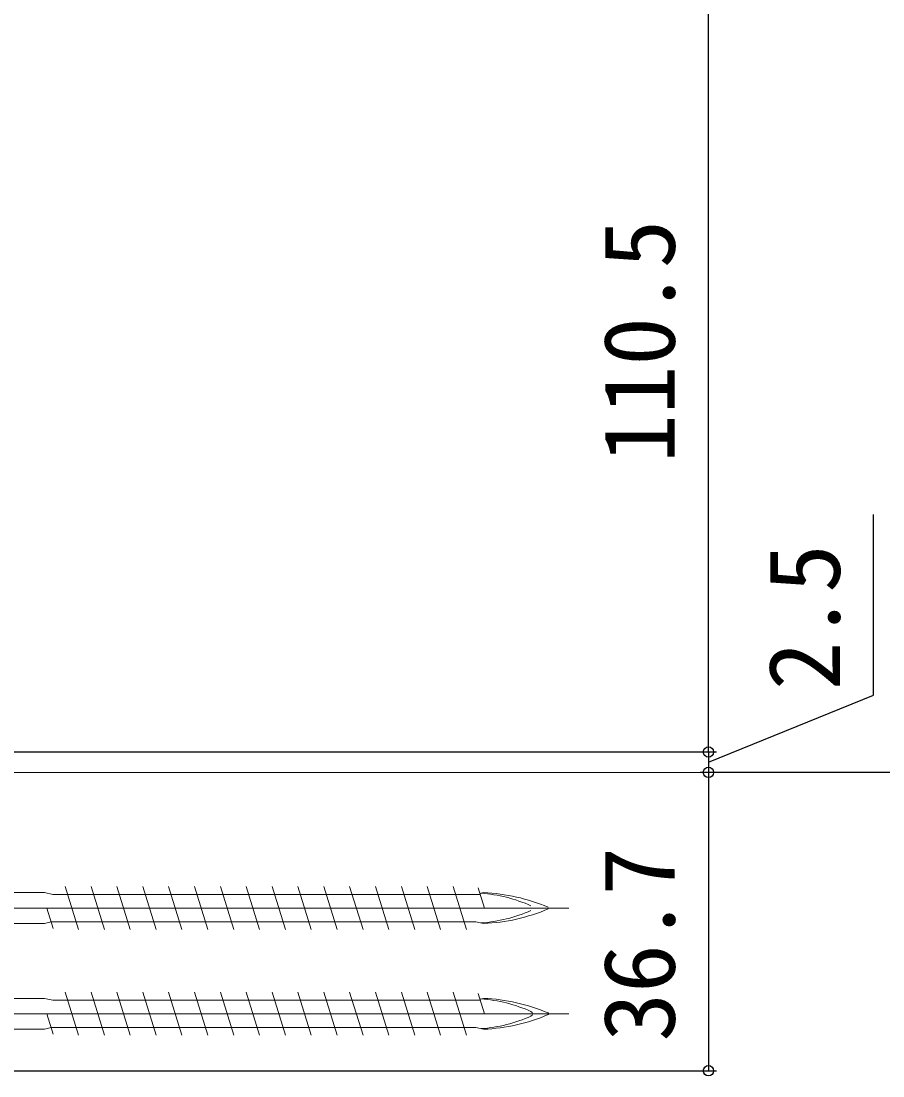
# Model space of a CAD drawing. Units: millimetres, scale not verified. Extents: x -525 to 525, y -783 to 779.
# Drawn here: x 208.1 to 314.1, y -357.5 to -227.7 of the extents above; entities that cross this region are included whole.
import ezdxf
from ezdxf.enums import TextEntityAlignment as Align

# ---------------------------------------------------------------- set-up
doc = ezdxf.new("R2010")
doc.units = ezdxf.units.MM
doc.header["$LTSCALE"] = 4
doc.layers.add('0-4_YKK_12', color=2, linetype='Continuous', lineweight=18)
doc.layers.add('0-5_YKK_13', color=4, linetype='Continuous', lineweight=18)
doc.layers.add('0-6_YKK_D', color=6, linetype='Continuous')
doc.styles.add('ＭＳ ゴシック', font='')
doc.styles.get('ＭＳ ゴシック').set_extended_font_data('MS Gothic')

msp = doc.modelspace()

# ---------------------------------------------------------------- linework, layer by layer
at = {"layer": '0-4_YKK_12'}
msp.add_line((-321.889, -320.132), (334.217, -320.132), dxfattribs=at)
at = {"layer": '0-5_YKK_13'}
for p, q in [((213.557, -334.179), (215.199, -339.479)), ((216.737, -334.179), (218.379, -339.479)), ((219.917, -334.179), (221.559, -339.479)), ((223.097, -334.179), (224.739, -339.479)), ((226.277, -334.179), (227.919, -339.479)), ((229.457, -334.179), (231.099, -339.479)), ((232.637, -334.179), (234.279, -339.479)), ((235.817, -334.179), (237.459, -339.479)), ((238.997, -334.179), (240.639, -339.479)), ((242.177, -334.179), (243.819, -339.479)), ((245.357, -334.179), (246.999, -339.479)), ((248.537, -334.179), (250.179, -339.479)), ((251.717, -334.179), (253.359, -339.479)), ((254.897, -334.179), (256.539, -339.479)), ((258.077, -334.179), (259.719, -339.479)), ((261.257, -334.179), (262.899, -339.479)), ((264.357, -334.318), (265.134, -336.829)), ((211.008, -334.929), (176.887, -334.929)), ((211.008, -334.929), (212.024, -335.154)), ((212.024, -335.154), (213.859, -335.154)), ((213.859, -335.154), (264.616, -335.154)), ((265.008, -334.929), (264.575, -335.023)), ((170.508, -336.829), (275.508, -336.829)), ((211.322, -336.829), (212.099, -339.34)), ((211.008, -338.729), (211.847, -338.525)), ((211.84, -338.504), (264.059, -338.504)), ((265.008, -338.729), (264.059, -338.504)), ((177.024, -338.729), (211.008, -338.729)), ((213.557, -347.179), (215.199, -352.479)), ((216.737, -347.179), (218.379, -352.479)), ((219.917, -347.179), (221.559, -352.479)), ((223.097, -347.179), (224.739, -352.479)), ((226.277, -347.179), (227.919, -352.479)), ((229.457, -347.179), (231.099, -352.479)), ((232.637, -347.179), (234.279, -352.479)), ((235.817, -347.179), (237.459, -352.479)), ((238.997, -347.179), (240.639, -352.479)), ((242.177, -347.179), (243.819, -352.479)), ((245.357, -347.179), (246.999, -352.479)), ((248.537, -347.179), (250.179, -352.479)), ((251.717, -347.179), (253.359, -352.479)), ((254.897, -347.179), (256.539, -352.479)), ((258.077, -347.179), (259.719, -352.479)), ((261.257, -347.179), (262.899, -352.479)), ((264.357, -347.318), (265.134, -349.829)), ((211.008, -347.929), (176.887, -347.929)), ((211.008, -347.929), (212.024, -348.154)), ((212.024, -348.154), (213.859, -348.154)), ((213.859, -348.154), (264.616, -348.154)), ((265.008, -347.929), (264.575, -348.023)), ((170.508, -349.829), (275.508, -349.829)), ((211.322, -349.829), (212.099, -352.34)), ((211.008, -351.729), (211.847, -351.525)), ((211.84, -351.504), (264.059, -351.504)), ((265.008, -351.729), (264.059, -351.504)), ((177.024, -351.729), (211.008, -351.729))]:
    msp.add_line(p, q, dxfattribs=at)
for centre, radius, start, end in [((263.505, -352.714), 17.748, 65.60689, 86.19629), ((264.062, -357.545), 22.635, 66.89336, 87.60385), ((263.505, -320.945), 17.748, 273.82521, 294.39311), ((264.062, -316.113), 22.635, 272.39615, 293.10664), ((263.505, -365.714), 17.748, 65.60689, 86.19629), ((264.062, -370.545), 22.635, 66.89336, 87.60385), ((263.505, -333.945), 17.748, 273.82521, 294.39311), ((264.062, -329.113), 22.635, 272.39615, 293.10664), ((270.696, -349.829), 0.312, 296.38444, 63.61556), ((272.891, -349.829), 0.117, 297.35017, 62.64983)]:
    msp.add_arc(centre, radius, start, end, dxfattribs=at)
at = {"layer": '0-6_YKK_D'}
for p, q in [((292.654, -317.63), (292.654, -207.13)), ((292.654, -317.63), (292.654, -315.08)), ((200.154, -317.63), (293.654, -317.63)), ((200.154, -317.63), (293.654, -317.63)), ((292.654, -317.63), (292.654, -320.132)), ((292.654, -317.63), (292.654, -320.132)), ((338.587, -320.132), (291.654, -320.132)), ((339.587, -320.132), (291.654, -320.132)), ((292.654, -320.132), (292.654, -322.682)), ((292.654, -320.132), (292.654, -356.832)), ((178.954, -356.832), (293.654, -356.832))]:
    msp.add_line(p, q, dxfattribs=at)
msp.add_lwpolyline([(292.654, -318.881), (312.956, -310.643), (312.956, -288.415)], dxfattribs=at)
for centre in [(292.654, -317.63), (292.654, -317.63), (292.654, -320.132), (292.654, -320.132), (292.654, -356.832)]:
    msp.add_circle(centre, 0.637, dxfattribs=at)

# ---------------------------------------------------------------- texts
at = {"layer": '0-6_YKK_D', "style": 'ＭＳ ゴシック'}
for s, p in [('110.5', (291.154, -282.084)), ('2.5', (311.456, -310.029)), ('36.7', (291.154, -353.243))]:
    msp.add_text(s, height=8.798, rotation=90, dxfattribs=at).set_placement(p, align=Align.BOTTOM_LEFT)

doc.saveas('drawing.dxf')
